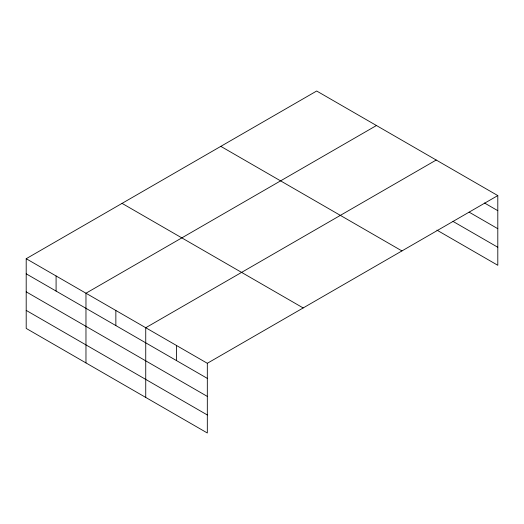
<?xml version="1.0" encoding="UTF-8"?>
<svg xmlns="http://www.w3.org/2000/svg" width="524" height="524" viewBox="0 0 524 524"><rect width="100%" height="100%" fill="white"/><g stroke="black" fill="none" stroke-linecap="round" stroke-linejoin="round"><path stroke-width="0.79" d="M497.8 195.583L316.679 91.012L26.2 258.718L26.2 328.417L207.321 432.988L207.321 363.289L497.8 195.583L497.8 265.282L436.918 230.128M376.448 125.524L85.969 293.23L85.969 362.922M436.217 160.03L145.738 327.736L145.738 397.434M484.504 203.004L497.8 210.681M469.111 212.135L497.8 228.7M453.011 221.403L497.8 247.263M220.82 146.36L401.941 250.924M122.059 203.377L303.18 307.948M26.2 258.718L207.321 363.289M26.2 273.823L207.321 378.387M26.2 291.835L207.321 396.406M26.2 310.398L207.321 414.969M176.529 345.512L176.529 360.61M115.856 310.483L115.856 325.581M56.088 275.978L56.088 291.075"/></g></svg>
